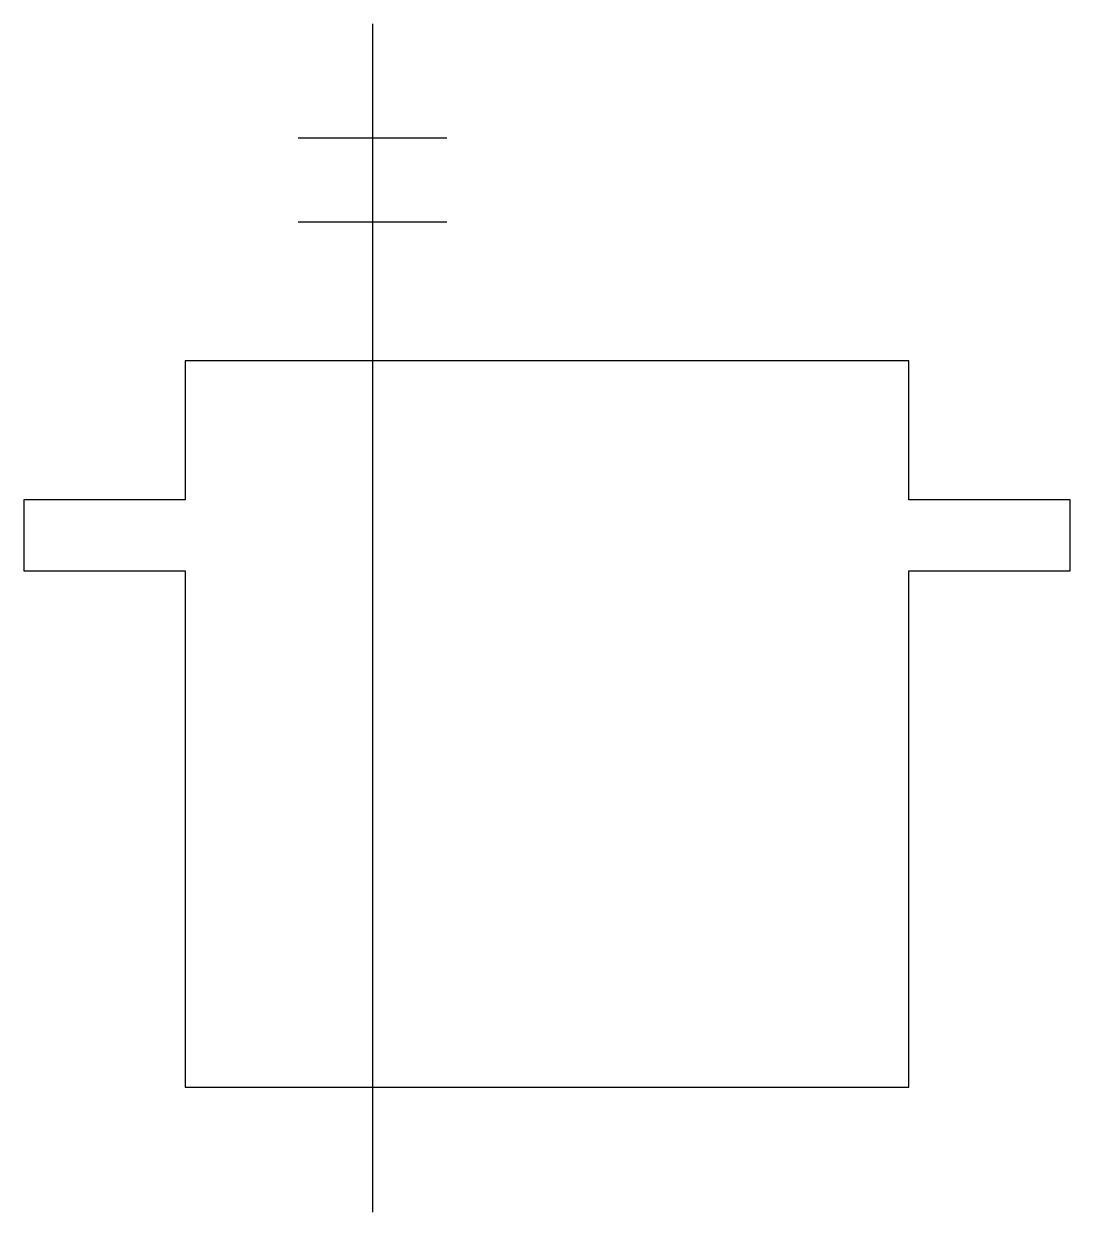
# Model space of a CAD drawing. Header units: millimetres. Extents: x 0 to 32.4, y -3.9 to 32.9.
import ezdxf

# ---------------------------------------------------------------- set-up
doc = ezdxf.new("R2010")
doc.units = ezdxf.units.MM
doc.layers.get('0').update_dxf_attribs({"linetype": 'CONTINUOUS'})

msp = doc.modelspace()

# ---------------------------------------------------------------- linework, layer by layer
for p, q in [((10.8, 32.942), (10.8, -3.869)), ((13.1, 29.4), (8.5, 29.4)), ((13.1, 26.8), (8.5, 26.8))]:
    msp.add_line(p, q)
msp.add_lwpolyline([(5, 0), (27.4, 0), (27.4, 16), (32.4, 16), (32.4, 18.2), (27.4, 18.2), (27.4, 22.5), (5, 22.5), (5, 18.2), (0, 18.2), (0, 16), (5, 16)], close=True)
msp.add_lwpolyline([(5, 0), (27.4, 0), (27.4, 16), (32.4, 16), (32.4, 18.2), (27.4, 18.2), (27.4, 22.5), (5, 22.5), (5, 18.2), (0, 18.2), (0, 16), (5, 16)], close=True)

doc.saveas('drawing.dxf')
